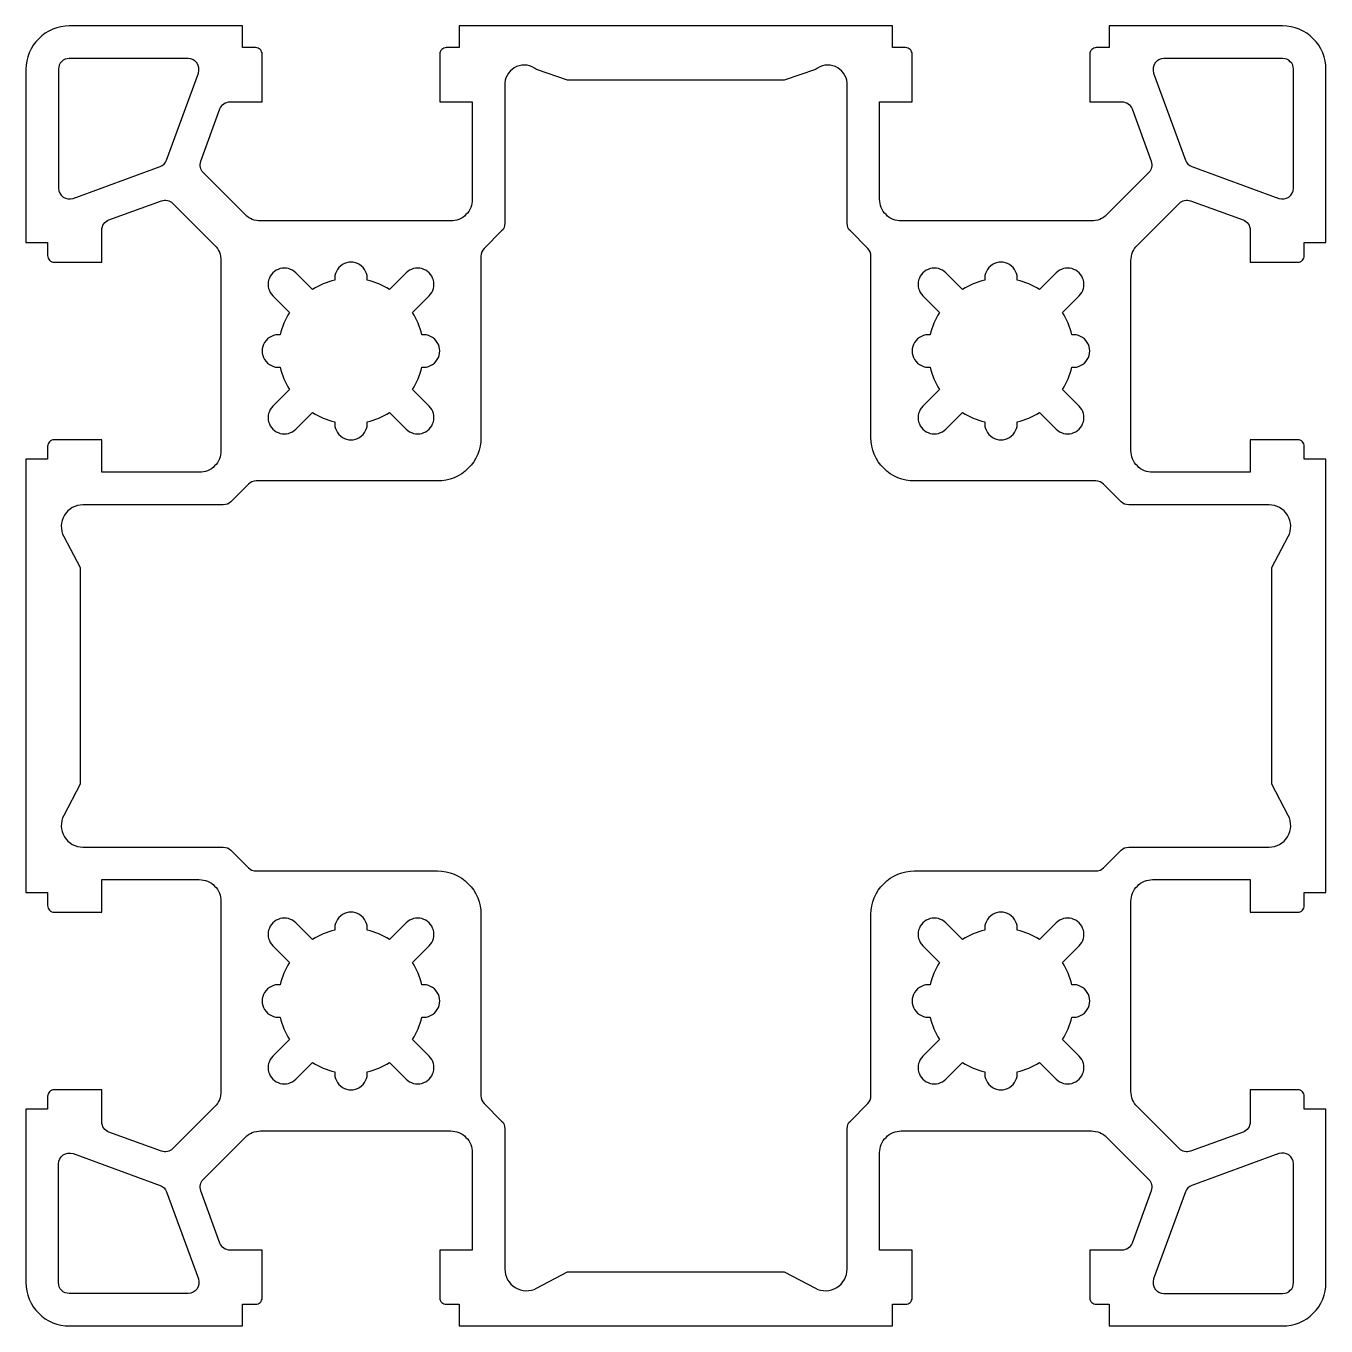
# Model space of a CAD drawing. Extents: x 386.6 to 446.6, y 615.6 to 675.6.
import ezdxf

# ---------------------------------------------------------------- set-up
doc = ezdxf.new("R2010")
doc.units = 0
doc.layers.get('0').update_dxf_attribs({"linetype": 'CONTINUOUS'})

msp = doc.modelspace()

# ---------------------------------------------------------------- linework, layer by layer
at = {"linetype": 'CONTINUOUS'}
for points in [[(390.401, 624.568, -0.315299), (390.072, 625.038), (390.072, 626.52), (387.872, 626.52, 0.414214), (387.572, 626.22), (387.572, 625.62), (386.572, 625.62), (386.572, 617.62, 0.414214), (388.572, 615.62), (396.572, 615.62), (396.572, 616.62), (397.172, 616.62, 0.414214), (397.472, 616.92), (397.472, 619.12), (395.991, 619.12, -0.315299), (395.521, 619.449), (394.641, 621.866, -0.291473), (394.757, 622.391), (396.694, 624.327, -0.198912), (397.401, 624.62), (406.172, 624.62, -0.414214), (407.172, 623.62), (407.172, 619.12), (405.672, 619.12), (405.672, 616.92, 0.414214), (405.972, 616.62), (406.572, 616.62), (406.572, 615.62), (426.572, 615.62), (426.572, 616.62), (427.172, 616.62, 0.414214), (427.472, 616.92), (427.472, 619.12), (425.972, 619.12), (425.972, 623.62, -0.414214), (426.972, 624.62), (435.744, 624.62, -0.198912), (436.451, 624.327), (438.387, 622.391, -0.291473), (438.504, 621.866), (437.624, 619.449, -0.315299), (437.154, 619.12), (435.672, 619.12), (435.672, 616.92, 0.414214), (435.972, 616.62), (436.572, 616.62), (436.572, 615.62), (444.572, 615.62, 0.414214), (446.572, 617.62), (446.572, 625.62), (445.572, 625.62), (445.572, 626.22, 0.414214), (445.272, 626.52), (443.072, 626.52), (443.072, 625.038, -0.315299), (442.743, 624.568), (440.326, 623.689, -0.291473), (439.802, 623.805), (437.865, 625.741, -0.198912), (437.572, 626.448), (437.572, 635.22, -0.414214), (438.572, 636.22), (443.072, 636.22), (443.072, 634.72), (445.272, 634.72, 0.414214), (445.572, 635.02), (445.572, 635.62), (446.572, 635.62), (446.572, 655.62), (445.572, 655.62), (445.572, 656.22, 0.414214), (445.272, 656.52), (443.072, 656.52), (443.072, 655.02), (438.572, 655.02, -0.414214), (437.572, 656.02), (437.572, 664.792, -0.198912), (437.865, 665.499), (439.802, 667.435, -0.291473), (440.326, 667.551), (442.743, 666.671, -0.315299), (443.072, 666.202), (443.072, 664.72), (445.272, 664.72, 0.414214), (445.572, 665.02), (445.572, 665.62), (446.572, 665.62), (446.572, 673.62, 0.414214), (444.572, 675.62), (436.572, 675.62), (436.572, 674.62), (435.972, 674.62, 0.414214), (435.672, 674.32), (435.672, 672.12), (437.154, 672.12, -0.315299), (437.624, 671.791), (438.504, 669.374, -0.291473), (438.387, 668.849), (436.451, 666.913, -0.198912), (435.744, 666.62), (426.972, 666.62, -0.414214), (425.972, 667.62), (425.972, 672.12), (427.472, 672.12), (427.472, 674.32, 0.414214), (427.172, 674.62), (426.572, 674.62), (426.572, 675.62), (406.572, 675.62), (406.572, 674.62), (405.972, 674.62, 0.414214), (405.672, 674.32), (405.672, 672.12), (407.172, 672.12), (407.172, 667.62, -0.414214), (406.172, 666.62), (397.401, 666.62, -0.198912), (396.694, 666.913), (394.757, 668.849, -0.291473), (394.641, 669.374), (395.521, 671.791, -0.315299), (395.991, 672.12), (397.472, 672.12), (397.472, 674.32, 0.414214), (397.172, 674.62), (396.572, 674.62), (396.572, 675.62), (388.572, 675.62, 0.414214), (386.572, 673.62), (386.572, 665.62), (387.572, 665.62), (387.572, 665.02, 0.414214), (387.872, 664.72), (390.072, 664.72), (390.072, 666.202, -0.315299), (390.401, 666.671), (392.819, 667.551, -0.291473), (393.343, 667.435), (395.279, 665.499, -0.198912), (395.572, 664.792), (395.572, 656.02, -0.414214), (394.572, 655.02), (390.072, 655.02), (390.072, 656.52), (387.872, 656.52, 0.414214), (387.572, 656.22), (387.572, 655.62), (386.572, 655.62), (386.572, 635.62), (387.572, 635.62), (387.572, 635.02, 0.414214), (387.872, 634.72), (390.072, 634.72), (390.072, 636.22), (394.572, 636.22, -0.414214), (395.572, 635.22), (395.572, 626.448, -0.198912), (395.279, 625.741), (393.343, 623.805, -0.291473), (392.819, 623.689)], [(392.765, 669.128, 0.221695), (393.064, 669.427), (394.528, 673.449, 0.520567), (394.058, 674.12), (388.572, 674.12, 0.414214), (388.072, 673.62), (388.072, 668.134, 0.520567), (388.743, 667.664)], [(408.672, 666.513, -0.198912), (408.526, 666.159), (407.719, 665.352, 0.198912), (407.572, 664.999), (407.572, 656.62, -0.414214), (405.572, 654.62), (397.194, 654.62, 0.198912), (396.84, 654.474), (396.033, 653.666, -0.198912), (395.679, 653.52), (389.202, 653.52, 0.564383), (388.317, 652.054), (389.072, 650.62), (389.072, 640.62), (388.317, 639.186, 0.564383), (389.202, 637.72), (395.679, 637.72, -0.198912), (396.033, 637.574), (396.84, 636.766, 0.198912), (397.194, 636.62), (405.572, 636.62, -0.414214), (407.572, 634.62), (407.572, 626.241, 0.198912), (407.719, 625.888), (408.526, 625.081, -0.198912), (408.672, 624.727), (408.672, 618.25, 0.564383), (410.138, 617.365), (411.572, 618.12), (421.572, 618.12), (423.007, 617.365, 0.564383), (424.472, 618.25), (424.472, 624.727, -0.198912), (424.619, 625.081), (425.426, 625.888, 0.198912), (425.572, 626.241), (425.572, 634.62, -0.414214), (427.572, 636.62), (435.951, 636.62, 0.198912), (436.305, 636.766), (437.112, 637.574, -0.198912), (437.465, 637.72), (443.942, 637.72, 0.564383), (444.827, 639.186), (444.072, 640.62), (444.072, 650.62), (444.827, 652.054, 0.564383), (443.942, 653.52), (437.465, 653.52, -0.198912), (437.112, 653.666), (436.305, 654.474, 0.198912), (435.951, 654.62), (427.572, 654.62, -0.414214), (425.572, 656.62), (425.572, 664.999, 0.198912), (425.426, 665.352), (424.619, 666.159, -0.198912), (424.472, 666.513), (424.472, 672.99, 0.607439), (423.007, 673.608), (421.572, 673.12), (411.572, 673.12), (410.138, 673.608, 0.607439), (408.672, 672.99)], [(444.401, 667.664, 0.520567), (445.072, 668.134), (445.072, 673.62, 0.414214), (444.572, 674.12), (439.087, 674.12, 0.520567), (438.617, 673.449), (440.081, 669.427, 0.221695), (440.379, 669.128)], [(394.058, 617.12), (388.572, 617.12, -0.414214), (388.072, 617.62), (388.072, 623.106, -0.520567), (388.743, 623.576), (392.765, 622.112, -0.221695), (393.064, 621.813), (394.528, 617.791, -0.520567)], [(439.087, 617.12), (444.572, 617.12, 0.414214), (445.072, 617.62), (445.072, 623.106, 0.520567), (444.401, 623.576), (440.379, 622.112, 0.221695), (440.081, 621.813), (438.617, 617.791, 0.520567)]]:
    msp.add_lwpolyline(points, format="xyb", close=True, dxfattribs=at)
at = {"color": 0, "linetype": 'CONTINUOUS'}
for points in [[(399.027, 657.014), (399.794, 657.781, 0.08401), (400.827, 657.354, 1.118973), (402.318, 657.354, 0.08401), (403.351, 657.781), (404.118, 657.014, 1), (405.179, 658.074), (404.411, 658.842, 0.08401), (404.838, 659.875, 1.118973), (404.838, 661.365, 0.08401), (404.411, 662.398), (405.179, 663.166, 1), (404.118, 664.226), (403.351, 663.459, 0.08401), (402.318, 663.886, 1.118973), (400.827, 663.886, 0.08401), (399.794, 663.459), (399.027, 664.226, 1), (397.966, 663.166), (398.733, 662.398, 0.08401), (398.306, 661.365, 1.118973), (398.306, 659.875, 0.08401), (398.733, 658.842), (397.966, 658.074, 1)], [(429.027, 657.014), (429.794, 657.781, 0.08401), (430.827, 657.354, 1.118973), (432.318, 657.354, 0.08401), (433.351, 657.781), (434.118, 657.014, 1), (435.179, 658.074), (434.411, 658.842, 0.08401), (434.838, 659.875, 1.118973), (434.838, 661.365, 0.08401), (434.411, 662.398), (435.179, 663.166, 1), (434.118, 664.226), (433.351, 663.459, 0.08401), (432.318, 663.886, 1.118973), (430.827, 663.886, 0.08401), (429.794, 663.459), (429.027, 664.226, 1), (427.966, 663.166), (428.733, 662.398, 0.08401), (428.306, 661.365, 1.118973), (428.306, 659.875, 0.08401), (428.733, 658.842), (427.966, 658.074, 1)], [(399.027, 627.014), (399.794, 627.781, 0.08401), (400.827, 627.354, 1.118973), (402.318, 627.354, 0.08401), (403.351, 627.781), (404.118, 627.014, 1), (405.179, 628.074), (404.411, 628.842, 0.08401), (404.838, 629.875, 1.118973), (404.838, 631.365, 0.08401), (404.411, 632.398), (405.179, 633.166, 1), (404.118, 634.226), (403.351, 633.459, 0.08401), (402.318, 633.886, 1.118973), (400.827, 633.886, 0.08401), (399.794, 633.459), (399.027, 634.226, 1), (397.966, 633.166), (398.733, 632.398, 0.08401), (398.306, 631.365, 1.118973), (398.306, 629.875, 0.08401), (398.733, 628.842), (397.966, 628.074, 1)], [(429.027, 627.014), (429.794, 627.781, 0.08401), (430.827, 627.354, 1.118973), (432.318, 627.354, 0.08401), (433.351, 627.781), (434.118, 627.014, 1), (435.179, 628.074), (434.411, 628.842, 0.08401), (434.838, 629.875, 1.118973), (434.838, 631.365, 0.08401), (434.411, 632.398), (435.179, 633.166, 1), (434.118, 634.226), (433.351, 633.459, 0.08401), (432.318, 633.886, 1.118973), (430.827, 633.886, 0.08401), (429.794, 633.459), (429.027, 634.226, 1), (427.966, 633.166), (428.733, 632.398, 0.08401), (428.306, 631.365, 1.118973), (428.306, 629.875, 0.08401), (428.733, 628.842), (427.966, 628.074, 1)]]:
    msp.add_lwpolyline(points, format="xyb", close=True, dxfattribs=at)

doc.saveas('drawing.dxf')
